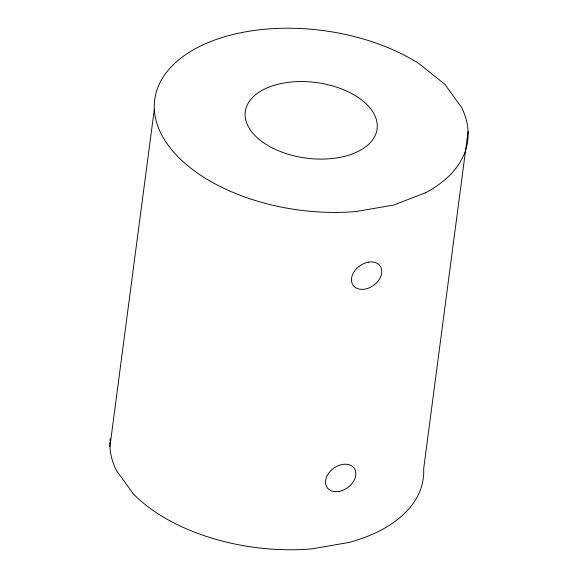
<?xml version="1.0" encoding="UTF-8"?>
<svg xmlns="http://www.w3.org/2000/svg" width="578" height="578" viewBox="0 0 578 578"><rect width="100%" height="100%" fill="white"/><g stroke="black" fill="none" stroke-linecap="round" stroke-linejoin="round"><path stroke-width="0.87" d="M109.921 446.556L154.333 109.206M468.079 131.444L423.667 468.794A157.845 90.536 7.5 0 1 349.199 542.41L311.824 548.862A157.845 90.536 7.5 0 1 133.229 493.757L116.453 470.6A157.845 90.536 7.5 0 1 109.878 442.163M109.965 440.407A157.845 90.536 7.5 0 1 110.116 438.651M425.379 192.835L393.618 205.06L356.236 211.512A157.845 90.536 7.5 0 1 158.488 85.92A157.845 90.536 7.5 0 1 418.891 63.537L444.771 84.243L461.547 107.4A157.845 90.536 7.5 0 1 425.379 192.835M368.367 262.166L364.4 263.308A16.617 11.965 -35.9 0 0 353.974 286.348A16.617 11.965 -35.9 0 0 379.565 278.957A16.617 11.965 -35.9 0 0 368.367 262.166M273.098 148.3A66.463 38.119 7.5 0 0 377.015 129.588A66.463 38.119 7.5 0 0 283.509 83.08A66.463 38.119 7.5 0 0 273.098 148.3M338.939 491.43A16.617 11.965 -35.9 0 0 354.596 468.917A16.617 11.965 -35.9 0 0 328.477 473.49A16.617 11.965 -35.9 0 0 338.939 491.43"/></g></svg>
